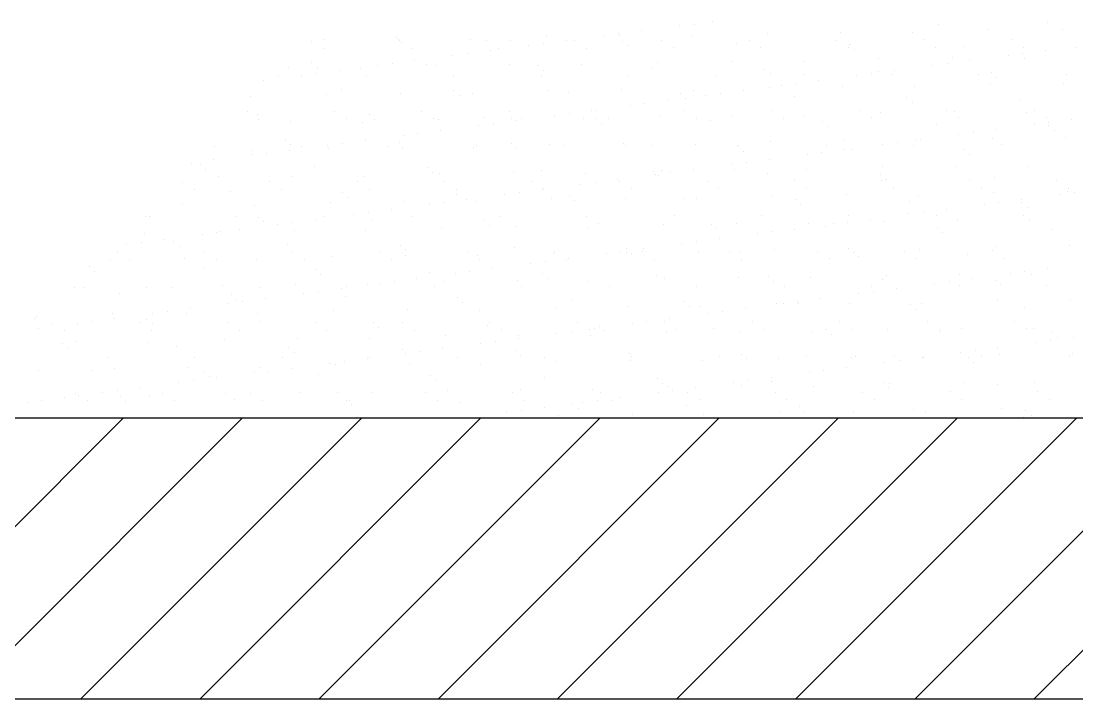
# Model space of a CAD drawing. Header units: inches. Extents: x 11.8 to 54.3, y 10.8 to 35.6.
# Drawn here: x 24.4605 to 24.6485, y 26.6533 to 26.774 of the extents above; entities that cross this region are included whole.
import ezdxf

# ---------------------------------------------------------------- set-up
doc = ezdxf.new("R2010")
doc.units = ezdxf.units.IN
doc.header["$MEASUREMENT"] = 0
doc.layers.add('02', color=2, linetype='Continuous')

msp = doc.modelspace()

# ---------------------------------------------------------------- linework, layer by layer
at = {"layer": '02'}
for p, q in [((24.57777, 26.7731), (24.57777, 26.7731)), ((24.58037, 26.77344), (24.58037, 26.77344)), ((24.58358, 26.77396), (24.58358, 26.77396)), ((24.62389, 26.77334), (24.62389, 26.77334)), ((24.64327, 26.77374), (24.64327, 26.77374)), ((24.55398, 26.7712), (24.55398, 26.7712)), ((24.56431, 26.77133), (24.56431, 26.77133)), ((24.56691, 26.77167), (24.56691, 26.77167)), ((24.56707, 26.77137), (24.56707, 26.77137)), ((24.57098, 26.77221), (24.57098, 26.77221)), ((24.57986, 26.7713), (24.57986, 26.7713)), ((24.59337, 26.77179), (24.59337, 26.77179)), ((24.60646, 26.77196), (24.60646, 26.77196)), ((24.61925, 26.7719), (24.61925, 26.7719)), ((24.63275, 26.77238), (24.63275, 26.77238)), ((24.64584, 26.77255), (24.64584, 26.77255)), ((24.51226, 26.77041), (24.51226, 26.77041)), ((24.5146, 26.77061), (24.5146, 26.77061)), ((24.52732, 26.77103), (24.52732, 26.77103)), ((24.52769, 26.77077), (24.52769, 26.77077)), ((24.52783, 26.77044), (24.52783, 26.77044)), ((24.52824, 26.77018), (24.52824, 26.77018)), ((24.54048, 26.77071), (24.54048, 26.77071)), ((24.5434, 26.77047), (24.5434, 26.77047)), ((24.54762, 26.77058), (24.54762, 26.77058)), ((24.55085, 26.76956), (24.55085, 26.76956)), ((24.55346, 26.7699), (24.55346, 26.7699)), ((24.55752, 26.77043), (24.55752, 26.77043)), ((24.55897, 26.7705), (24.55897, 26.7705)), ((24.56763, 26.77041), (24.56763, 26.77041)), ((24.56855, 26.76957), (24.56855, 26.76957)), ((24.57454, 26.77052), (24.57454, 26.77052)), ((24.58793, 26.76997), (24.58793, 26.76997)), ((24.59012, 26.77055), (24.59012, 26.77055)), ((24.60569, 26.77058), (24.60569, 26.77058)), ((24.60779, 26.76924), (24.60779, 26.76924)), ((24.60794, 26.7698), (24.60794, 26.7698)), ((24.62126, 26.77061), (24.62126, 26.77061)), ((24.62336, 26.76927), (24.62336, 26.76927)), ((24.62824, 26.76936), (24.62824, 26.76936)), ((24.63683, 26.77064), (24.63683, 26.77064)), ((24.63894, 26.76929), (24.63894, 26.76929)), ((24.51437, 26.76907), (24.51437, 26.76907)), ((24.52994, 26.7691), (24.52994, 26.7691)), ((24.53739, 26.76778), (24.53739, 26.76778)), ((24.54, 26.76813), (24.54, 26.76813)), ((24.54406, 26.76866), (24.54406, 26.76866)), ((24.54551, 26.76912), (24.54551, 26.76912)), ((24.56108, 26.76915), (24.56108, 26.76915)), ((24.57665, 26.76918), (24.57665, 26.76918)), ((24.59222, 26.76921), (24.59222, 26.76921)), ((24.60886, 26.76895), (24.60886, 26.76895)), ((24.6263, 26.76744), (24.6263, 26.76744)), ((24.63622, 26.76785), (24.63622, 26.76785)), ((24.63882, 26.76819), (24.63882, 26.76819)), ((24.63909, 26.76738), (24.63909, 26.76738)), ((24.64288, 26.76873), (24.64288, 26.76873)), ((24.64825, 26.76918), (24.64825, 26.76918)), ((24.50816, 26.76566), (24.50816, 26.76566)), ((24.51229, 26.76664), (24.51229, 26.76664)), ((24.51321, 26.76579), (24.51321, 26.76579)), ((24.52095, 26.7656), (24.52095, 26.7656)), ((24.52393, 26.76601), (24.52393, 26.76601)), ((24.52654, 26.76636), (24.52654, 26.76636)), ((24.5306, 26.76689), (24.5306, 26.76689)), ((24.53259, 26.7662), (24.53259, 26.7662)), ((24.53445, 26.76609), (24.53445, 26.76609)), ((24.54754, 26.76625), (24.54754, 26.76625)), ((24.5526, 26.76602), (24.5526, 26.76602)), ((24.56033, 26.76619), (24.56033, 26.76619)), ((24.5729, 26.76558), (24.5729, 26.76558)), ((24.57383, 26.76668), (24.57383, 26.76668)), ((24.58692, 26.76685), (24.58692, 26.76685)), ((24.59971, 26.76678), (24.59971, 26.76678)), ((24.61322, 26.76727), (24.61322, 26.76727)), ((24.62276, 26.76608), (24.62276, 26.76608)), ((24.62536, 26.76642), (24.62536, 26.76642)), ((24.62942, 26.76695), (24.62942, 26.76695)), ((24.50639, 26.7642), (24.50639, 26.7642)), ((24.51048, 26.76424), (24.51048, 26.76424)), ((24.51308, 26.76458), (24.51308, 26.76458)), ((24.51714, 26.76512), (24.51714, 26.76512)), ((24.52196, 26.76423), (24.52196, 26.76423)), ((24.53753, 26.76426), (24.53753, 26.76426)), ((24.5531, 26.76429), (24.5531, 26.76429)), ((24.55352, 26.76518), (24.55352, 26.76518)), ((24.56867, 26.76432), (24.56867, 26.76432)), ((24.58424, 26.76434), (24.58424, 26.76434)), ((24.59291, 26.76541), (24.59291, 26.76541)), ((24.59383, 26.76457), (24.59383, 26.76457)), ((24.59981, 26.76437), (24.59981, 26.76437)), ((24.6093, 26.76431), (24.6093, 26.76431)), ((24.6119, 26.76465), (24.6119, 26.76465)), ((24.61321, 26.76497), (24.61321, 26.76497)), ((24.61538, 26.7644), (24.61538, 26.7644)), ((24.61597, 26.76518), (24.61597, 26.76518)), ((24.63096, 26.76443), (24.63096, 26.76443)), ((24.63322, 26.7648), (24.63322, 26.7648)), ((24.63414, 26.76395), (24.63414, 26.76395)), ((24.64653, 26.76446), (24.64653, 26.76446)), ((24.50368, 26.76335), (24.50368, 26.76335)), ((24.51756, 26.76181), (24.51756, 26.76181)), ((24.56739, 26.76173), (24.56739, 26.76173)), ((24.59368, 26.76216), (24.59368, 26.76216)), ((24.59584, 26.76253), (24.59584, 26.76253)), ((24.59844, 26.76288), (24.59844, 26.76288)), ((24.60251, 26.76341), (24.60251, 26.76341)), ((24.60677, 26.76232), (24.60677, 26.76232)), ((24.61956, 26.76226), (24.61956, 26.76226)), ((24.63307, 26.76275), (24.63307, 26.76275)), ((24.64615, 26.76292), (24.64615, 26.76292)), ((24.50141, 26.76049), (24.50141, 26.76049)), ((24.51492, 26.76097), (24.51492, 26.76097)), ((24.528, 26.76114), (24.528, 26.76114)), ((24.53757, 26.76164), (24.53757, 26.76164)), ((24.53849, 26.76079), (24.53849, 26.76079)), ((24.5408, 26.76108), (24.5408, 26.76108)), ((24.5543, 26.76157), (24.5543, 26.76157)), ((24.55787, 26.76119), (24.55787, 26.76119)), ((24.57559, 26.75987), (24.57559, 26.75987)), ((24.57788, 26.76102), (24.57788, 26.76102)), ((24.5788, 26.76018), (24.5788, 26.76018)), ((24.58018, 26.76167), (24.58018, 26.76167)), ((24.58238, 26.76076), (24.58238, 26.76076)), ((24.58498, 26.7611), (24.58498, 26.7611)), ((24.58905, 26.76164), (24.58905, 26.76164)), ((24.59818, 26.76058), (24.59818, 26.76058)), ((24.61819, 26.76041), (24.61819, 26.76041)), ((24.63849, 26.75997), (24.63849, 26.75997)), ((24.56213, 26.7581), (24.56213, 26.7581)), ((24.56301, 26.75797), (24.56301, 26.75797)), ((24.56892, 26.75899), (24.56892, 26.75899)), ((24.57152, 26.75933), (24.57152, 26.75933)), ((24.57858, 26.758), (24.57858, 26.758)), ((24.59415, 26.75803), (24.59415, 26.75803)), ((24.60972, 26.75806), (24.60972, 26.75806)), ((24.61911, 26.75956), (24.61911, 26.75956)), ((24.62529, 26.75809), (24.62529, 26.75809)), ((24.64087, 26.75812), (24.64087, 26.75812)), ((24.50073, 26.75786), (24.50073, 26.75786)), ((24.50253, 26.75742), (24.50253, 26.75742)), ((24.50284, 26.75652), (24.50284, 26.75652)), ((24.5163, 26.75789), (24.5163, 26.75789)), ((24.51841, 26.75655), (24.51841, 26.75655)), ((24.52254, 26.75725), (24.52254, 26.75725)), ((24.52346, 26.7564), (24.52346, 26.7564)), ((24.53187, 26.75792), (24.53187, 26.75792)), ((24.53398, 26.75657), (24.53398, 26.75657)), ((24.53477, 26.75645), (24.53477, 26.75645)), ((24.54284, 26.7568), (24.54284, 26.7568)), ((24.54744, 26.75795), (24.54744, 26.75795)), ((24.54785, 26.75662), (24.54785, 26.75662)), ((24.54867, 26.75632), (24.54867, 26.75632)), ((24.54955, 26.7566), (24.54955, 26.7566)), ((24.55546, 26.75722), (24.55546, 26.75722)), ((24.55807, 26.75756), (24.55807, 26.75756)), ((24.56064, 26.75656), (24.56064, 26.75656)), ((24.56285, 26.75663), (24.56285, 26.75663)), ((24.56512, 26.75663), (24.56512, 26.75663)), ((24.57415, 26.75704), (24.57415, 26.75704)), ((24.58069, 26.75666), (24.58069, 26.75666)), ((24.58315, 26.75619), (24.58315, 26.75619)), ((24.58724, 26.75721), (24.58724, 26.75721)), ((24.59626, 26.75669), (24.59626, 26.75669)), ((24.60003, 26.75715), (24.60003, 26.75715)), ((24.61183, 26.75672), (24.61183, 26.75672)), ((24.61353, 26.75764), (24.61353, 26.75764)), ((24.62662, 26.7578), (24.62662, 26.7578)), ((24.6274, 26.75674), (24.6274, 26.75674)), ((24.63941, 26.75774), (24.63941, 26.75774)), ((24.64297, 26.75677), (24.64297, 26.75677)), ((24.64749, 26.75639), (24.64749, 26.75639)), ((24.50847, 26.75603), (24.50847, 26.75603)), ((24.52126, 26.75597), (24.52126, 26.75597)), ((24.53521, 26.75455), (24.53521, 26.75455)), ((24.542, 26.75545), (24.542, 26.75545)), ((24.54461, 26.75579), (24.54461, 26.75579)), ((24.56377, 26.75579), (24.56377, 26.75579)), ((24.60316, 26.75602), (24.60316, 26.75602)), ((24.60408, 26.75517), (24.60408, 26.75517)), ((24.62346, 26.75558), (24.62346, 26.75558)), ((24.63403, 26.75462), (24.63403, 26.75462)), ((24.64083, 26.75551), (24.64083, 26.75551)), ((24.64343, 26.75585), (24.64343, 26.75585)), ((24.64347, 26.7554), (24.64347, 26.7554)), ((24.64439, 26.75456), (24.64439, 26.75456)), ((24.50751, 26.75286), (24.50751, 26.75286)), ((24.52175, 26.75278), (24.52175, 26.75278)), ((24.52781, 26.75242), (24.52781, 26.75242)), ((24.52854, 26.75367), (24.52854, 26.75367)), ((24.53115, 26.75402), (24.53115, 26.75402)), ((24.594, 26.75252), (24.594, 26.75252)), ((24.60709, 26.75269), (24.60709, 26.75269)), ((24.61988, 26.75263), (24.61988, 26.75263)), ((24.62058, 26.75284), (24.62058, 26.75284)), ((24.62737, 26.75374), (24.62737, 26.75374)), ((24.62997, 26.75408), (24.62997, 26.75408)), ((24.63338, 26.75312), (24.63338, 26.75312)), ((24.64647, 26.75328), (24.64647, 26.75328)), ((24.49486, 26.75165), (24.49486, 26.75165)), ((24.50173, 26.75085), (24.50173, 26.75085)), ((24.50423, 26.75047), (24.50423, 26.75047)), ((24.50829, 26.75101), (24.50829, 26.75101)), ((24.50843, 26.75201), (24.50843, 26.75201)), ((24.51043, 26.75168), (24.51043, 26.75168)), ((24.51509, 26.7519), (24.51509, 26.7519)), ((24.51523, 26.75134), (24.51523, 26.75134)), ((24.51769, 26.75224), (24.51769, 26.75224)), ((24.526, 26.75171), (24.526, 26.75171)), ((24.52832, 26.75151), (24.52832, 26.75151)), ((24.54111, 26.75144), (24.54111, 26.75144)), ((24.54157, 26.75174), (24.54157, 26.75174)), ((24.54782, 26.75224), (24.54782, 26.75224)), ((24.54874, 26.7514), (24.54874, 26.7514)), ((24.55461, 26.75193), (24.55461, 26.75193)), ((24.55714, 26.75177), (24.55714, 26.75177)), ((24.5677, 26.7521), (24.5677, 26.7521)), ((24.56812, 26.7518), (24.56812, 26.7518)), ((24.57271, 26.7518), (24.57271, 26.7518)), ((24.58049, 26.75204), (24.58049, 26.75204)), ((24.58813, 26.75163), (24.58813, 26.75163)), ((24.58828, 26.75182), (24.58828, 26.75182)), ((24.58905, 26.75079), (24.58905, 26.75079)), ((24.60305, 26.75054), (24.60305, 26.75054)), ((24.60385, 26.75185), (24.60385, 26.75185)), ((24.60712, 26.75107), (24.60712, 26.75107)), ((24.60843, 26.75119), (24.60843, 26.75119)), ((24.61391, 26.75197), (24.61391, 26.75197)), ((24.61651, 26.75231), (24.61651, 26.75231)), ((24.61942, 26.75188), (24.61942, 26.75188)), ((24.62844, 26.75102), (24.62844, 26.75102)), ((24.63499, 26.75191), (24.63499, 26.75191)), ((24.49077, 26.7487), (24.49077, 26.7487)), ((24.49484, 26.74924), (24.49484, 26.74924)), ((24.50163, 26.75013), (24.50163, 26.75013)), ((24.58959, 26.74877), (24.58959, 26.74877)), ((24.59366, 26.7493), (24.59366, 26.7493)), ((24.60045, 26.75019), (24.60045, 26.75019)), ((24.62936, 26.75017), (24.62936, 26.75017)), ((24.49248, 26.74847), (24.49248, 26.74847)), ((24.4934, 26.74763), (24.4934, 26.74763)), ((24.51278, 26.74803), (24.51278, 26.74803)), ((24.53279, 26.74786), (24.53279, 26.74786)), ((24.53371, 26.74701), (24.53371, 26.74701)), ((24.53508, 26.74682), (24.53508, 26.74682)), ((24.54817, 26.74698), (24.54817, 26.74698)), ((24.55309, 26.74741), (24.55309, 26.74741)), ((24.56096, 26.74692), (24.56096, 26.74692)), ((24.5731, 26.74724), (24.5731, 26.74724)), ((24.57446, 26.74741), (24.57446, 26.74741)), ((24.57613, 26.74699), (24.57613, 26.74699)), ((24.5802, 26.74753), (24.5802, 26.74753)), ((24.58699, 26.74842), (24.58699, 26.74842)), ((24.58755, 26.74758), (24.58755, 26.74758)), ((24.5934, 26.7468), (24.5934, 26.7468)), ((24.60034, 26.74752), (24.60034, 26.74752)), ((24.61385, 26.748), (24.61385, 26.748)), ((24.62693, 26.74817), (24.62693, 26.74817)), ((24.63972, 26.74811), (24.63972, 26.74811)), ((24.4892, 26.74531), (24.4892, 26.74531)), ((24.4957, 26.74623), (24.4957, 26.74623)), ((24.50477, 26.74534), (24.50477, 26.74534)), ((24.50879, 26.74639), (24.50879, 26.74639)), ((24.52034, 26.74537), (24.52034, 26.74537)), ((24.52158, 26.74633), (24.52158, 26.74633)), ((24.53591, 26.7454), (24.53591, 26.7454)), ((24.55148, 26.74543), (24.55148, 26.74543)), ((24.56007, 26.74488), (24.56007, 26.74488)), ((24.56268, 26.74522), (24.56268, 26.74522)), ((24.56674, 26.74576), (24.56674, 26.74576)), ((24.56705, 26.74545), (24.56705, 26.74545)), ((24.57353, 26.74665), (24.57353, 26.74665)), ((24.57402, 26.7464), (24.57402, 26.7464)), ((24.58262, 26.74548), (24.58262, 26.74548)), ((24.59819, 26.74551), (24.59819, 26.74551)), ((24.61341, 26.74663), (24.61341, 26.74663)), ((24.61376, 26.74554), (24.61376, 26.74554)), ((24.61433, 26.74578), (24.61433, 26.74578)), ((24.62933, 26.74557), (24.62933, 26.74557)), ((24.63371, 26.74619), (24.63371, 26.74619)), ((24.6449, 26.7456), (24.6449, 26.7456)), ((24.4913, 26.74397), (24.4913, 26.74397)), ((24.49775, 26.74364), (24.49775, 26.74364)), ((24.50688, 26.744), (24.50688, 26.744)), ((24.51776, 26.74347), (24.51776, 26.74347)), ((24.52245, 26.74403), (24.52245, 26.74403)), ((24.53802, 26.74405), (24.53802, 26.74405)), ((24.53806, 26.74303), (24.53806, 26.74303)), ((24.54661, 26.74311), (24.54661, 26.74311)), ((24.54922, 26.74345), (24.54922, 26.74345)), ((24.55328, 26.74398), (24.55328, 26.74398)), ((24.55359, 26.74408), (24.55359, 26.74408)), ((24.56916, 26.74411), (24.56916, 26.74411)), ((24.58473, 26.74414), (24.58473, 26.74414)), ((24.6003, 26.74417), (24.6003, 26.74417)), ((24.6074, 26.74306), (24.6074, 26.74306)), ((24.61587, 26.7442), (24.61587, 26.7442)), ((24.62019, 26.74299), (24.62019, 26.74299)), ((24.63144, 26.74422), (24.63144, 26.74422)), ((24.6337, 26.74348), (24.6337, 26.74348)), ((24.64544, 26.74317), (24.64544, 26.74317)), ((24.64678, 26.74365), (24.64678, 26.74365)), ((24.64701, 26.74425), (24.64701, 26.74425)), ((24.64804, 26.74351), (24.64804, 26.74351)), ((24.48925, 26.74128), (24.48925, 26.74128)), ((24.50204, 26.74122), (24.50204, 26.74122)), ((24.51555, 26.7417), (24.51555, 26.7417)), ((24.51868, 26.74262), (24.51868, 26.74262)), ((24.52863, 26.74187), (24.52863, 26.74187)), ((24.53315, 26.74134), (24.53315, 26.74134)), ((24.53576, 26.74168), (24.53576, 26.74168)), ((24.53982, 26.74221), (24.53982, 26.74221)), ((24.54142, 26.74181), (24.54142, 26.74181)), ((24.55493, 26.7423), (24.55493, 26.7423)), ((24.55807, 26.74285), (24.55807, 26.74285)), ((24.55899, 26.74201), (24.55899, 26.74201)), ((24.56802, 26.74246), (24.56802, 26.74246)), ((24.57837, 26.74241), (24.57837, 26.74241)), ((24.58081, 26.7424), (24.58081, 26.7424)), ((24.59431, 26.74289), (24.59431, 26.74289)), ((24.59837, 26.74224), (24.59837, 26.74224)), ((24.5993, 26.7414), (24.5993, 26.7414)), ((24.61868, 26.7418), (24.61868, 26.7418)), ((24.63198, 26.7414), (24.63198, 26.7414)), ((24.63458, 26.74174), (24.63458, 26.74174)), ((24.63864, 26.74228), (24.63864, 26.74228)), ((24.63868, 26.74163), (24.63868, 26.74163)), ((24.48272, 26.73925), (24.48272, 26.73925)), ((24.51447, 26.73916), (24.51447, 26.73916)), ((24.5197, 26.73956), (24.5197, 26.73956)), ((24.5223, 26.73991), (24.5223, 26.73991)), ((24.52636, 26.74044), (24.52636, 26.74044)), ((24.53004, 26.73919), (24.53004, 26.73919)), ((24.54561, 26.73922), (24.54561, 26.73922)), ((24.56118, 26.73925), (24.56118, 26.73925)), ((24.57675, 26.73928), (24.57675, 26.73928)), ((24.59232, 26.7393), (24.59232, 26.7393)), ((24.60789, 26.73933), (24.60789, 26.73933)), ((24.61852, 26.73963), (24.61852, 26.73963)), ((24.62112, 26.73997), (24.62112, 26.73997)), ((24.62346, 26.73936), (24.62346, 26.73936)), ((24.62519, 26.74051), (24.62519, 26.74051)), ((24.63903, 26.73939), (24.63903, 26.73939)), ((24.63961, 26.74078), (24.63961, 26.74078)), ((24.48332, 26.73911), (24.48332, 26.73911)), ((24.4989, 26.73913), (24.4989, 26.73913)), ((24.50273, 26.73908), (24.50273, 26.73908)), ((24.50365, 26.73823), (24.50365, 26.73823)), ((24.50624, 26.73779), (24.50624, 26.73779)), ((24.50884, 26.73813), (24.50884, 26.73813)), ((24.5129, 26.73867), (24.5129, 26.73867)), ((24.52303, 26.73864), (24.52303, 26.73864)), ((24.54303, 26.73847), (24.54303, 26.73847)), ((24.54396, 26.73762), (24.54396, 26.73762)), ((24.54848, 26.73735), (24.54848, 26.73735)), ((24.56127, 26.73729), (24.56127, 26.73729)), ((24.56334, 26.73802), (24.56334, 26.73802)), ((24.57478, 26.73778), (24.57478, 26.73778)), ((24.58334, 26.73785), (24.58334, 26.73785)), ((24.58787, 26.73794), (24.58787, 26.73794)), ((24.60066, 26.73788), (24.60066, 26.73788)), ((24.60365, 26.73741), (24.60365, 26.73741)), ((24.60506, 26.73786), (24.60506, 26.73786)), ((24.60766, 26.7382), (24.60766, 26.7382)), ((24.61173, 26.73873), (24.61173, 26.73873)), ((24.61416, 26.73837), (24.61416, 26.73837)), ((24.62725, 26.73854), (24.62725, 26.73854)), ((24.64004, 26.73847), (24.64004, 26.73847)), ((24.48251, 26.73611), (24.48251, 26.73611)), ((24.49278, 26.73602), (24.49278, 26.73602)), ((24.49538, 26.73636), (24.49538, 26.73636)), ((24.49601, 26.73659), (24.49601, 26.73659)), ((24.49945, 26.7369), (24.49945, 26.7369)), ((24.5091, 26.73676), (24.5091, 26.73676)), ((24.52189, 26.7367), (24.52189, 26.7367)), ((24.5354, 26.73718), (24.5354, 26.73718)), ((24.58427, 26.73701), (24.58427, 26.73701)), ((24.5916, 26.73608), (24.5916, 26.73608)), ((24.5942, 26.73643), (24.5942, 26.73643)), ((24.59827, 26.73696), (24.59827, 26.73696)), ((24.62365, 26.73724), (24.62365, 26.73724)), ((24.62458, 26.73639), (24.62458, 26.73639)), ((24.64396, 26.7368), (24.64396, 26.7368)), ((24.47932, 26.73425), (24.47932, 26.73425)), ((24.48192, 26.73459), (24.48192, 26.73459)), ((24.48599, 26.73513), (24.48599, 26.73513)), ((24.48769, 26.73469), (24.48769, 26.73469)), ((24.48862, 26.73385), (24.48862, 26.73385)), ((24.508, 26.73425), (24.508, 26.73425)), ((24.528, 26.73408), (24.528, 26.73408)), ((24.54831, 26.73363), (24.54831, 26.73363)), ((24.57814, 26.73431), (24.57814, 26.73431)), ((24.58074, 26.73465), (24.58074, 26.73465)), ((24.58481, 26.73519), (24.58481, 26.73519)), ((24.63401, 26.73385), (24.63401, 26.73385)), ((24.6471, 26.73401), (24.6471, 26.73401)), ((24.47766, 26.73276), (24.47766, 26.73276)), ((24.48957, 26.73165), (24.48957, 26.73165)), ((24.49323, 26.73279), (24.49323, 26.73279)), ((24.50881, 26.73282), (24.50881, 26.73282)), ((24.51586, 26.73207), (24.51586, 26.73207)), ((24.52438, 26.73285), (24.52438, 26.73285)), ((24.52893, 26.73323), (24.52893, 26.73323)), ((24.52895, 26.73224), (24.52895, 26.73224)), ((24.53995, 26.73288), (24.53995, 26.73288)), ((24.54174, 26.73218), (24.54174, 26.73218)), ((24.55524, 26.73266), (24.55524, 26.73266)), ((24.55552, 26.73291), (24.55552, 26.73291)), ((24.55789, 26.73165), (24.55789, 26.73165)), ((24.56468, 26.73254), (24.56468, 26.73254)), ((24.56729, 26.73288), (24.56729, 26.73288)), ((24.56831, 26.73346), (24.56831, 26.73346)), ((24.56833, 26.73283), (24.56833, 26.73283)), ((24.56924, 26.73262), (24.56924, 26.73262)), ((24.57109, 26.73293), (24.57109, 26.73293)), ((24.57135, 26.73342), (24.57135, 26.73342)), ((24.58112, 26.73277), (24.58112, 26.73277)), ((24.58666, 26.73296), (24.58666, 26.73296)), ((24.58862, 26.73302), (24.58862, 26.73302)), ((24.59463, 26.73326), (24.59463, 26.73326)), ((24.60223, 26.73299), (24.60223, 26.73299)), ((24.60434, 26.73165), (24.60434, 26.73165)), ((24.60772, 26.73342), (24.60772, 26.73342)), ((24.60862, 26.73285), (24.60862, 26.73285)), ((24.60954, 26.732), (24.60954, 26.732)), ((24.6178, 26.73302), (24.6178, 26.73302)), ((24.61991, 26.73168), (24.61991, 26.73168)), ((24.62051, 26.73336), (24.62051, 26.73336)), ((24.62893, 26.73241), (24.62893, 26.73241)), ((24.63337, 26.73305), (24.63337, 26.73305)), ((24.63548, 26.7317), (24.63548, 26.7317)), ((24.47266, 26.7303), (24.47266, 26.7303)), ((24.47648, 26.73148), (24.47648, 26.73148)), ((24.47977, 26.73142), (24.47977, 26.73142)), ((24.49297, 26.72986), (24.49297, 26.72986)), ((24.49534, 26.73145), (24.49534, 26.73145)), ((24.50236, 26.73158), (24.50236, 26.73158)), ((24.51091, 26.73148), (24.51091, 26.73148)), ((24.52648, 26.73151), (24.52648, 26.73151)), ((24.54206, 26.73153), (24.54206, 26.73153)), ((24.54443, 26.72987), (24.54443, 26.72987)), ((24.55122, 26.73077), (24.55122, 26.73077)), ((24.55383, 26.73111), (24.55383, 26.73111)), ((24.55763, 26.73156), (24.55763, 26.73156)), ((24.5732, 26.73159), (24.5732, 26.73159)), ((24.58877, 26.73162), (24.58877, 26.73162)), ((24.64325, 26.72994), (24.64325, 26.72994)), ((24.47359, 26.72946), (24.47359, 26.72946)), ((24.51297, 26.72969), (24.51297, 26.72969)), ((24.51389, 26.72884), (24.51389, 26.72884)), ((24.53097, 26.7281), (24.53097, 26.7281)), ((24.53328, 26.72925), (24.53328, 26.72925)), ((24.53776, 26.729), (24.53776, 26.729)), ((24.54037, 26.72934), (24.54037, 26.72934)), ((24.55328, 26.72907), (24.55328, 26.72907)), ((24.5542, 26.72823), (24.5542, 26.72823)), ((24.57358, 26.72863), (24.57358, 26.72863)), ((24.57509, 26.72814), (24.57509, 26.72814)), ((24.58818, 26.72831), (24.58818, 26.72831)), ((24.59359, 26.72846), (24.59359, 26.72846)), ((24.60097, 26.72825), (24.60097, 26.72825)), ((24.61389, 26.72802), (24.61389, 26.72802)), ((24.61448, 26.72873), (24.61448, 26.72873)), ((24.62756, 26.7289), (24.62756, 26.7289)), ((24.6298, 26.72817), (24.6298, 26.72817)), ((24.63659, 26.72906), (24.63659, 26.72906)), ((24.63919, 26.7294), (24.63919, 26.7294)), ((24.64035, 26.72884), (24.64035, 26.72884)), ((24.47003, 26.72653), (24.47003, 26.72653)), ((24.47179, 26.72656), (24.47179, 26.72656)), ((24.48282, 26.72647), (24.48282, 26.72647)), ((24.48736, 26.72658), (24.48736, 26.72658)), ((24.49633, 26.72696), (24.49633, 26.72696)), ((24.50293, 26.72661), (24.50293, 26.72661)), ((24.50942, 26.72712), (24.50942, 26.72712)), ((24.51751, 26.72633), (24.51751, 26.72633)), ((24.5185, 26.72664), (24.5185, 26.72664)), ((24.52221, 26.72706), (24.52221, 26.72706)), ((24.52431, 26.72722), (24.52431, 26.72722)), ((24.52691, 26.72757), (24.52691, 26.72757)), ((24.53407, 26.72667), (24.53407, 26.72667)), ((24.53571, 26.72755), (24.53571, 26.72755)), ((24.5488, 26.72772), (24.5488, 26.72772)), ((24.54965, 26.7267), (24.54965, 26.7267)), ((24.56159, 26.72766), (24.56159, 26.72766)), ((24.56522, 26.72673), (24.56522, 26.72673)), ((24.58079, 26.72675), (24.58079, 26.72675)), ((24.59451, 26.72762), (24.59451, 26.72762)), ((24.59636, 26.72678), (24.59636, 26.72678)), ((24.61193, 26.72681), (24.61193, 26.72681)), ((24.61634, 26.72639), (24.61634, 26.72639)), ((24.62313, 26.72729), (24.62313, 26.72729)), ((24.62573, 26.72763), (24.62573, 26.72763)), ((24.6275, 26.72684), (24.6275, 26.72684)), ((24.6339, 26.72785), (24.6339, 26.72785)), ((24.63482, 26.727), (24.63482, 26.727)), ((24.64307, 26.72687), (24.64307, 26.72687)), ((24.47794, 26.72547), (24.47794, 26.72547)), ((24.49794, 26.7253), (24.49794, 26.7253)), ((24.49886, 26.72446), (24.49886, 26.72446)), ((24.50406, 26.72456), (24.50406, 26.72456)), ((24.51085, 26.72545), (24.51085, 26.72545)), ((24.51345, 26.7258), (24.51345, 26.7258)), ((24.51824, 26.72486), (24.51824, 26.72486)), ((24.53825, 26.72469), (24.53825, 26.72469)), ((24.55855, 26.72424), (24.55855, 26.72424)), ((24.60288, 26.72462), (24.60288, 26.72462)), ((24.60967, 26.72552), (24.60967, 26.72552)), ((24.61227, 26.72586), (24.61227, 26.72586)), ((24.63433, 26.72421), (24.63433, 26.72421)), ((24.64741, 26.72438), (24.64741, 26.72438)), ((24.48653, 26.72225), (24.48653, 26.72225)), ((24.4906, 26.72279), (24.4906, 26.72279)), ((24.49739, 26.72368), (24.49739, 26.72368)), ((24.49999, 26.72402), (24.49999, 26.72402)), ((24.51618, 26.72244), (24.51618, 26.72244)), ((24.52926, 26.7226), (24.52926, 26.7226)), ((24.53917, 26.72384), (24.53917, 26.72384)), ((24.54205, 26.72254), (24.54205, 26.72254)), ((24.55556, 26.72303), (24.55556, 26.72303)), ((24.56865, 26.7232), (24.56865, 26.7232)), ((24.57856, 26.72407), (24.57856, 26.72407)), ((24.57948, 26.72323), (24.57948, 26.72323)), ((24.58144, 26.72313), (24.58144, 26.72313)), ((24.58535, 26.72232), (24.58535, 26.72232)), ((24.58942, 26.72285), (24.58942, 26.72285)), ((24.59494, 26.72362), (24.59494, 26.72362)), ((24.59621, 26.72375), (24.59621, 26.72375)), ((24.59881, 26.72409), (24.59881, 26.72409)), ((24.59886, 26.72363), (24.59886, 26.72363)), ((24.60803, 26.72379), (24.60803, 26.72379)), ((24.61887, 26.72346), (24.61887, 26.72346)), ((24.61979, 26.72261), (24.61979, 26.72261)), ((24.62082, 26.72373), (24.62082, 26.72373)), ((24.63917, 26.72302), (24.63917, 26.72302)), ((24.4629, 26.72108), (24.4629, 26.72108)), ((24.46329, 26.72136), (24.46329, 26.72136)), ((24.47307, 26.72048), (24.47307, 26.72048)), ((24.47679, 26.72184), (24.47679, 26.72184)), ((24.47714, 26.72101), (24.47714, 26.72101)), ((24.48291, 26.72091), (24.48291, 26.72091)), ((24.48393, 26.72191), (24.48393, 26.72191)), ((24.48988, 26.72201), (24.48988, 26.72201)), ((24.50267, 26.72195), (24.50267, 26.72195)), ((24.50321, 26.72047), (24.50321, 26.72047)), ((24.55956, 26.72038), (24.55956, 26.72038)), ((24.5719, 26.72054), (24.5719, 26.72054)), ((24.57513, 26.72041), (24.57513, 26.72041)), ((24.57596, 26.72108), (24.57596, 26.72108)), ((24.58275, 26.72197), (24.58275, 26.72197)), ((24.5907, 26.72044), (24.5907, 26.72044)), ((24.60627, 26.72047), (24.60627, 26.72047)), ((24.62184, 26.7205), (24.62184, 26.7205)), ((24.63741, 26.72053), (24.63741, 26.72053)), ((24.46368, 26.71924), (24.46368, 26.71924)), ((24.46613, 26.72022), (24.46613, 26.72022)), ((24.46824, 26.71887), (24.46824, 26.71887)), ((24.47047, 26.72014), (24.47047, 26.72014)), ((24.4817, 26.72024), (24.4817, 26.72024)), ((24.48381, 26.7189), (24.48381, 26.7189)), ((24.48383, 26.72007), (24.48383, 26.72007)), ((24.49727, 26.72027), (24.49727, 26.72027)), ((24.49938, 26.71893), (24.49938, 26.71893)), ((24.51284, 26.7203), (24.51284, 26.7203)), ((24.51495, 26.71896), (24.51495, 26.71896)), ((24.52322, 26.7203), (24.52322, 26.7203)), ((24.52414, 26.71945), (24.52414, 26.71945)), ((24.52841, 26.72033), (24.52841, 26.72033)), ((24.53052, 26.71898), (24.53052, 26.71898)), ((24.54352, 26.71986), (24.54352, 26.71986)), ((24.54398, 26.72036), (24.54398, 26.72036)), ((24.54609, 26.71901), (24.54609, 26.71901)), ((24.55844, 26.71877), (24.55844, 26.71877)), ((24.56166, 26.71904), (24.56166, 26.71904)), ((24.5625, 26.71931), (24.5625, 26.71931)), ((24.56353, 26.71968), (24.56353, 26.71968)), ((24.56445, 26.71884), (24.56445, 26.71884)), ((24.56929, 26.7202), (24.56929, 26.7202)), ((24.57541, 26.71851), (24.57541, 26.71851)), ((24.57723, 26.71907), (24.57723, 26.71907)), ((24.58383, 26.71924), (24.58383, 26.71924)), ((24.5885, 26.71867), (24.5885, 26.71867)), ((24.59281, 26.7191), (24.59281, 26.7191)), ((24.60129, 26.71861), (24.60129, 26.71861)), ((24.60384, 26.71907), (24.60384, 26.71907)), ((24.60838, 26.71913), (24.60838, 26.71913)), ((24.61479, 26.7191), (24.61479, 26.7191)), ((24.62395, 26.71915), (24.62395, 26.71915)), ((24.62414, 26.71863), (24.62414, 26.71863)), ((24.62788, 26.71927), (24.62788, 26.71927)), ((24.63952, 26.71918), (24.63952, 26.71918)), ((24.64067, 26.71921), (24.64067, 26.71921)), ((24.47035, 26.7169), (24.47035, 26.7169)), ((24.48314, 26.71684), (24.48314, 26.71684)), ((24.49664, 26.71732), (24.49664, 26.71732)), ((24.50973, 26.71749), (24.50973, 26.71749)), ((24.52252, 26.71743), (24.52252, 26.71743)), ((24.53603, 26.71792), (24.53603, 26.71792)), ((24.54237, 26.71666), (24.54237, 26.71666)), ((24.54498, 26.717), (24.54498, 26.717)), ((24.54904, 26.71754), (24.54904, 26.71754)), ((24.54911, 26.71808), (24.54911, 26.71808)), ((24.55583, 26.71843), (24.55583, 26.71843)), ((24.5619, 26.71802), (24.5619, 26.71802)), ((24.60476, 26.71823), (24.60476, 26.71823)), ((24.6412, 26.71672), (24.6412, 26.71672)), ((24.6438, 26.71706), (24.6438, 26.71706)), ((24.64415, 26.71846), (24.64415, 26.71846)), ((24.64507, 26.71761), (24.64507, 26.71761)), ((24.64786, 26.7176), (24.64786, 26.7176)), ((24.46788, 26.71652), (24.46788, 26.71652)), ((24.4688, 26.71568), (24.4688, 26.71568)), ((24.48818, 26.71608), (24.48818, 26.71608)), ((24.50819, 26.71591), (24.50819, 26.71591)), ((24.50911, 26.71507), (24.50911, 26.71507)), ((24.52849, 26.71547), (24.52849, 26.71547)), ((24.52892, 26.71489), (24.52892, 26.71489)), ((24.53152, 26.71523), (24.53152, 26.71523)), ((24.53558, 26.71576), (24.53558, 26.71576)), ((24.5485, 26.7153), (24.5485, 26.7153)), ((24.5688, 26.71485), (24.5688, 26.71485)), ((24.62774, 26.71495), (24.62774, 26.71495)), ((24.63034, 26.71529), (24.63034, 26.71529)), ((24.63441, 26.71583), (24.63441, 26.71583)), ((24.64773, 26.71475), (24.64773, 26.71475)), ((24.47583, 26.71404), (24.47583, 26.71404)), ((24.4914, 26.71406), (24.4914, 26.71406)), ((24.50697, 26.71409), (24.50697, 26.71409)), ((24.51546, 26.71311), (24.51546, 26.71311)), ((24.51806, 26.71346), (24.51806, 26.71346)), ((24.52212, 26.71399), (24.52212, 26.71399)), ((24.52254, 26.71412), (24.52254, 26.71412)), ((24.52958, 26.71297), (24.52958, 26.71297)), ((24.53811, 26.71415), (24.53811, 26.71415)), ((24.54237, 26.71291), (24.54237, 26.71291)), ((24.54942, 26.71445), (24.54942, 26.71445)), ((24.55368, 26.71418), (24.55368, 26.71418)), ((24.55587, 26.71339), (24.55587, 26.71339)), ((24.56896, 26.71356), (24.56896, 26.71356)), ((24.56925, 26.71421), (24.56925, 26.71421)), ((24.58175, 26.7135), (24.58175, 26.7135)), ((24.58483, 26.71423), (24.58483, 26.71423)), ((24.58881, 26.71468), (24.58881, 26.71468)), ((24.58973, 26.71384), (24.58973, 26.71384)), ((24.59526, 26.71399), (24.59526, 26.71399)), ((24.6004, 26.71426), (24.6004, 26.71426)), ((24.60835, 26.71415), (24.60835, 26.71415)), ((24.60911, 26.71424), (24.60911, 26.71424)), ((24.61428, 26.71318), (24.61428, 26.71318)), ((24.61597, 26.71429), (24.61597, 26.71429)), ((24.61688, 26.71352), (24.61688, 26.71352)), ((24.62095, 26.71406), (24.62095, 26.71406)), ((24.62114, 26.71409), (24.62114, 26.71409)), ((24.62912, 26.71407), (24.62912, 26.71407)), ((24.63004, 26.71322), (24.63004, 26.71322)), ((24.63154, 26.71432), (24.63154, 26.71432)), ((24.63464, 26.71458), (24.63464, 26.71458)), ((24.64711, 26.71435), (24.64711, 26.71435)), ((24.4636, 26.71172), (24.4636, 26.71172)), ((24.47315, 26.71169), (24.47315, 26.71169)), ((24.47711, 26.71221), (24.47711, 26.71221)), ((24.4902, 26.71238), (24.4902, 26.71238)), ((24.49316, 26.71152), (24.49316, 26.71152)), ((24.502, 26.71134), (24.502, 26.71134)), ((24.50299, 26.71232), (24.50299, 26.71232)), ((24.5046, 26.71168), (24.5046, 26.71168)), ((24.50867, 26.71222), (24.50867, 26.71222)), ((24.51346, 26.71108), (24.51346, 26.71108)), ((24.51649, 26.7128), (24.51649, 26.7128)), ((24.60082, 26.71141), (24.60082, 26.71141)), ((24.60342, 26.71175), (24.60342, 26.71175)), ((24.60749, 26.71228), (24.60749, 26.71228)), ((24.48854, 26.70957), (24.48854, 26.70957)), ((24.49114, 26.70991), (24.49114, 26.70991)), ((24.49408, 26.71068), (24.49408, 26.71068)), ((24.49521, 26.71045), (24.49521, 26.71045)), ((24.53347, 26.71091), (24.53347, 26.71091)), ((24.53439, 26.71006), (24.53439, 26.71006)), ((24.55377, 26.71047), (24.55377, 26.71047)), ((24.57378, 26.71029), (24.57378, 26.71029)), ((24.5747, 26.70945), (24.5747, 26.70945)), ((24.58736, 26.70963), (24.58736, 26.70963)), ((24.58996, 26.70998), (24.58996, 26.70998)), ((24.59403, 26.71051), (24.59403, 26.71051)), ((24.59408, 26.70985), (24.59408, 26.70985)), ((24.61409, 26.70968), (24.61409, 26.70968)), ((24.61511, 26.70947), (24.61511, 26.70947)), ((24.62819, 26.70963), (24.62819, 26.70963)), ((24.63439, 26.70924), (24.63439, 26.70924)), ((24.64098, 26.70957), (24.64098, 26.70957)), ((24.47017, 26.70769), (24.47017, 26.70769)), ((24.47066, 26.70726), (24.47066, 26.70726)), ((24.47508, 26.7078), (24.47508, 26.7078)), ((24.47768, 26.70814), (24.47768, 26.70814)), ((24.48175, 26.70868), (24.48175, 26.70868)), ((24.48574, 26.70772), (24.48574, 26.70772)), ((24.49696, 26.70769), (24.49696, 26.70769)), ((24.50131, 26.70775), (24.50131, 26.70775)), ((24.51005, 26.70786), (24.51005, 26.70786)), ((24.51688, 26.70778), (24.51688, 26.70778)), ((24.52284, 26.70779), (24.52284, 26.70779)), ((24.53245, 26.70781), (24.53245, 26.70781)), ((24.53634, 26.70828), (24.53634, 26.70828)), ((24.54802, 26.70784), (24.54802, 26.70784)), ((24.54943, 26.70845), (24.54943, 26.70845)), ((24.56222, 26.70839), (24.56222, 26.70839)), ((24.56359, 26.70786), (24.56359, 26.70786)), ((24.5739, 26.70786), (24.5739, 26.70786)), ((24.57572, 26.70887), (24.57572, 26.70887)), ((24.5765, 26.70821), (24.5765, 26.70821)), ((24.57916, 26.70789), (24.57916, 26.70789)), ((24.58057, 26.70874), (24.58057, 26.70874)), ((24.58881, 26.70904), (24.58881, 26.70904)), ((24.59474, 26.70792), (24.59474, 26.70792)), ((24.6016, 26.70898), (24.6016, 26.70898)), ((24.61031, 26.70795), (24.61031, 26.70795)), ((24.61501, 26.70883), (24.61501, 26.70883)), ((24.62588, 26.70798), (24.62588, 26.70798)), ((24.64145, 26.70801), (24.64145, 26.70801)), ((24.46162, 26.70603), (24.46162, 26.70603)), ((24.46422, 26.70637), (24.46422, 26.70637)), ((24.46829, 26.7069), (24.46829, 26.7069)), ((24.47228, 26.70635), (24.47228, 26.70635)), ((24.47813, 26.70713), (24.47813, 26.70713)), ((24.47905, 26.70629), (24.47905, 26.70629)), ((24.48345, 26.7072), (24.48345, 26.7072)), ((24.48785, 26.70638), (24.48785, 26.70638)), ((24.49843, 26.70669), (24.49843, 26.70669)), ((24.50342, 26.70641), (24.50342, 26.70641)), ((24.51844, 26.70652), (24.51844, 26.70652)), ((24.51899, 26.70644), (24.51899, 26.70644)), ((24.51936, 26.70567), (24.51936, 26.70567)), ((24.53456, 26.70646), (24.53456, 26.70646)), ((24.53874, 26.70608), (24.53874, 26.70608)), ((24.55013, 26.70649), (24.55013, 26.70649)), ((24.55875, 26.7059), (24.55875, 26.7059)), ((24.56044, 26.70609), (24.56044, 26.70609)), ((24.56305, 26.70643), (24.56305, 26.70643)), ((24.5657, 26.70652), (24.5657, 26.70652)), ((24.56711, 26.70697), (24.56711, 26.70697)), ((24.57905, 26.70546), (24.57905, 26.70546)), ((24.58127, 26.70655), (24.58127, 26.70655)), ((24.59684, 26.70658), (24.59684, 26.70658)), ((24.61241, 26.70661), (24.61241, 26.70661)), ((24.62798, 26.70663), (24.62798, 26.70663)), ((24.64356, 26.70666), (24.64356, 26.70666)), ((24.54698, 26.70432), (24.54698, 26.70432)), ((24.54959, 26.70466), (24.54959, 26.70466)), ((24.55365, 26.7052), (24.55365, 26.7052)), ((24.55619, 26.70376), (24.55619, 26.70376)), ((24.55967, 26.70506), (24.55967, 26.70506)), ((24.56928, 26.70393), (24.56928, 26.70393)), ((24.58207, 26.70387), (24.58207, 26.70387)), ((24.59557, 26.70435), (24.59557, 26.70435)), ((24.59906, 26.70529), (24.59906, 26.70529)), ((24.59998, 26.70445), (24.59998, 26.70445)), ((24.60866, 26.70452), (24.60866, 26.70452)), ((24.61936, 26.70485), (24.61936, 26.70485)), ((24.62145, 26.70446), (24.62145, 26.70446)), ((24.63496, 26.70494), (24.63496, 26.70494)), ((24.63902, 26.70349), (24.63902, 26.70349)), ((24.63937, 26.70468), (24.63937, 26.70468)), ((24.64029, 26.70383), (24.64029, 26.70383)), ((24.06901, 26.70334), (24.82901, 26.70334)), ((24.42872, 26.65334), (24.47872, 26.70334)), ((24.44994, 26.65334), (24.49994, 26.70334)), ((24.47115, 26.65334), (24.52115, 26.70334)), ((24.49236, 26.65334), (24.54236, 26.70334)), ((24.51358, 26.65334), (24.56358, 26.70334)), ((24.53479, 26.65334), (24.58479, 26.70334)), ((24.54019, 26.70342), (24.54019, 26.70342)), ((24.556, 26.65334), (24.606, 26.70334)), ((24.57722, 26.65334), (24.62722, 26.70334)), ((24.59843, 26.65334), (24.64843, 26.70334)), ((24.61964, 26.65334), (24.66964, 26.70334)), ((24.64086, 26.65334), (24.69086, 26.70334)), ((24.06801, 26.65334), (24.83001, 26.65334))]:
    msp.add_line(p, q, dxfattribs=at)

doc.saveas('drawing.dxf')
